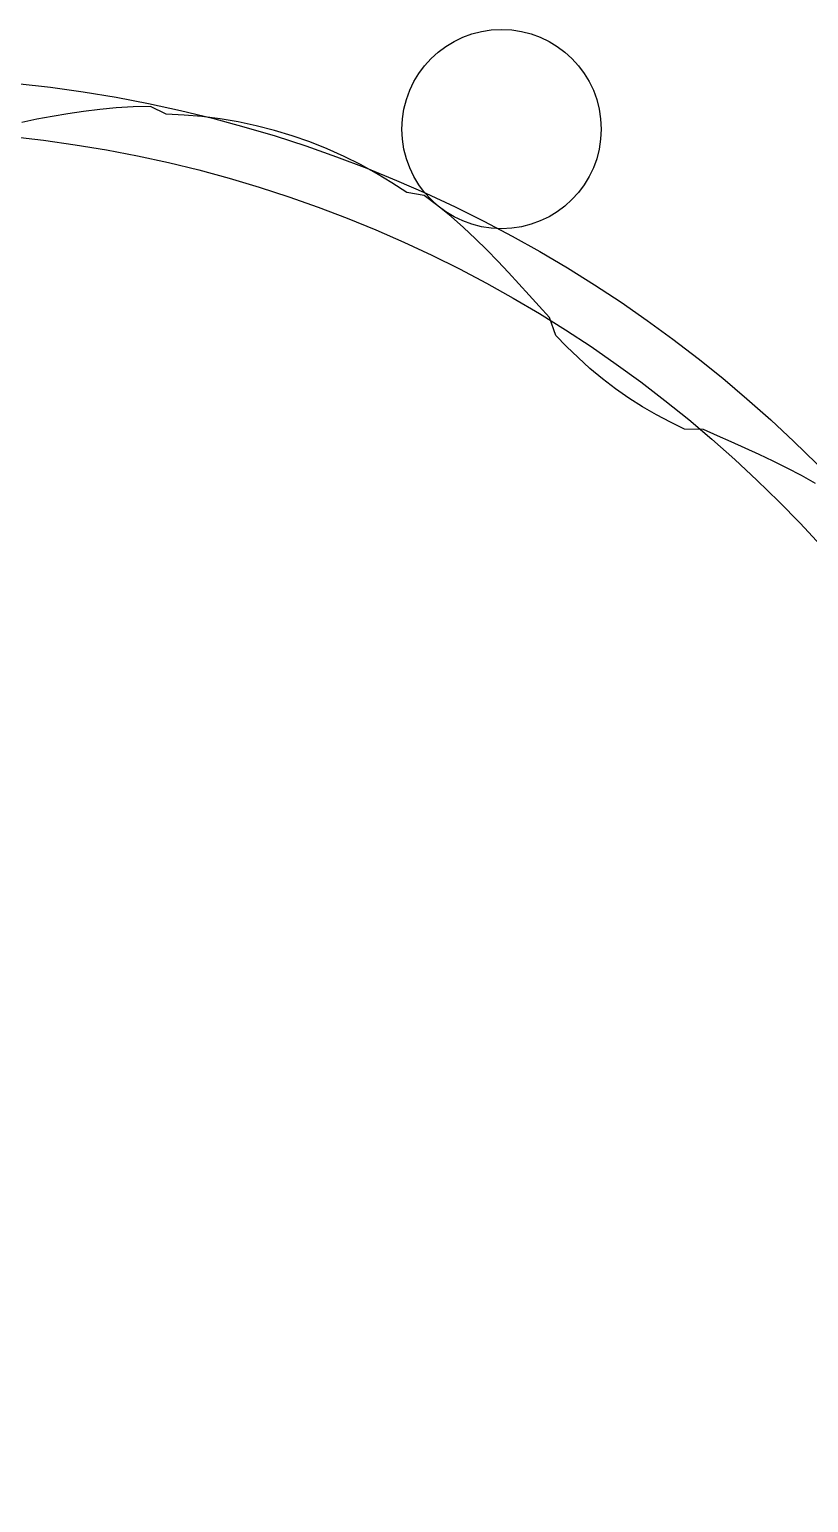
# Model space of a CAD drawing. Extents: x -36.1 to 41.6, y -37.1 to 37.1.
# Drawn here: x 2.7 to 22.24, y -2.62 to 34.34 of the extents above; entities that cross this region are included whole.
import ezdxf

# ---------------------------------------------------------------- set-up
doc = ezdxf.new("R2010")
doc.units = 0
for name, color, linetype in [('CAM', 1, 'continuous'), ('PRESSURE', 3, 'continuous'), ('ROLLER', 5, 'continuous')]:
    doc.layers.add(name, color=color, linetype=linetype)

msp = doc.modelspace()

# ---------------------------------------------------------------- linework, layer by layer
at = {"layer": 'cam'}
for p, q in [((3.268, 32.156), (2.886, 32.084)), ((3.657, 32.222), (3.268, 32.156)), ((4.054, 32.281), (3.657, 32.222)), ((4.46, 32.331), (4.054, 32.281)), ((4.876, 32.369), (4.46, 32.331)), ((5.3, 32.395), (4.876, 32.369)), ((5.733, 32.407), (5.3, 32.395)), ((6.131, 32.208), (5.733, 32.407)), ((6.575, 32.188), (6.131, 32.208)), ((7.025, 32.15), (6.575, 32.188)), ((2.886, 32.084), (2.51, 32.007)), ((7.479, 32.093), (7.025, 32.15)), ((7.934, 32.017), (7.479, 32.093)), ((8.389, 31.921), (7.934, 32.017)), ((8.842, 31.805), (8.389, 31.921)), ((9.29, 31.67), (8.842, 31.805)), ((9.733, 31.516), (9.29, 31.67)), ((10.167, 31.343), (9.733, 31.516)), ((10.591, 31.154), (10.167, 31.343)), ((11.004, 30.948), (10.591, 31.154)), ((11.405, 30.727), (11.004, 30.948)), ((11.791, 30.493), (11.405, 30.727)), ((12.163, 30.248), (11.791, 30.493)), ((12.601, 30.175), (12.163, 30.248)), ((12.945, 29.911), (12.601, 30.175)), ((13.273, 29.641), (12.945, 29.911)), ((13.586, 29.366), (13.273, 29.641)), ((13.885, 29.087), (13.586, 29.366)), ((14.172, 28.806), (13.885, 29.087)), ((14.447, 28.523), (14.172, 28.806)), ((14.714, 28.241), (14.447, 28.523)), ((14.974, 27.957), (14.714, 28.241)), ((15.23, 27.674), (14.974, 27.957)), ((15.486, 27.391), (15.23, 27.674)), ((15.744, 27.109), (15.486, 27.391)), ((15.902, 26.658), (15.744, 27.109)), ((16.174, 26.379), (15.902, 26.658)), ((16.459, 26.103), (16.174, 26.379)), ((16.757, 25.832), (16.459, 26.103)), ((17.071, 25.571), (16.757, 25.832)), ((17.398, 25.322), (17.071, 25.571)), ((17.736, 25.088), (17.398, 25.322)), ((18.081, 24.871), (17.736, 25.088)), ((18.43, 24.67), (18.081, 24.871)), ((18.78, 24.485), (18.43, 24.67)), ((19.13, 24.312), (18.78, 24.485)), ((19.608, 24.302), (19.13, 24.312)), ((19.956, 24.143), (19.608, 24.302)), ((20.304, 23.988), (19.956, 24.143)), ((20.653, 23.832), (20.304, 23.988)), ((21.002, 23.672), (20.653, 23.832)), ((21.354, 23.506), (21.002, 23.672)), ((21.708, 23.331), (21.354, 23.506)), ((22.063, 23.145), (21.708, 23.331)), ((22.421, 22.947), (22.063, 23.145))]:
    msp.add_line(p, q, dxfattribs=at)
at = {"layer": 'pressure'}
for radius in [33.156, 31.813]:
    msp.add_circle((-1, 0), radius, dxfattribs=at)
at = {"layer": 'roller'}
msp.add_circle((14.54, 31.837), 2.5, dxfattribs=at)

doc.saveas('drawing.dxf')
